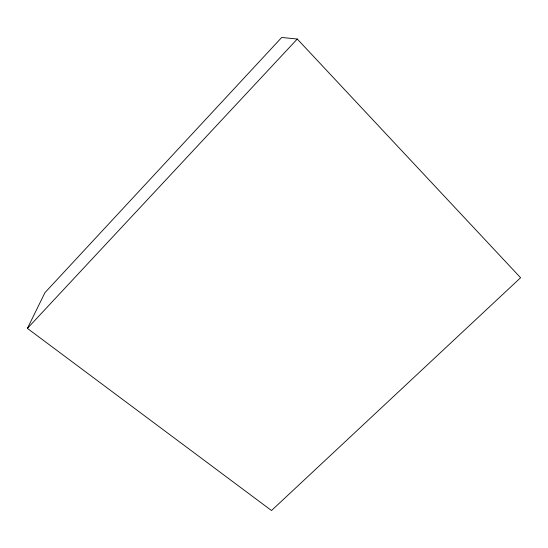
<?xml version="1.0" encoding="UTF-8"?>
<svg xmlns="http://www.w3.org/2000/svg" width="548" height="548" viewBox="0 0 548 548"><rect width="100%" height="100%" fill="white"/><g stroke="black" fill="none" stroke-linecap="round" stroke-linejoin="round"><path stroke-width="0.82" d="M27.4 328.389L44.957 292.646L281.706 37.463L297.269 39.024L520.6 277.733L271.507 510.537L27.4 328.389L297.269 39.024"/></g></svg>
